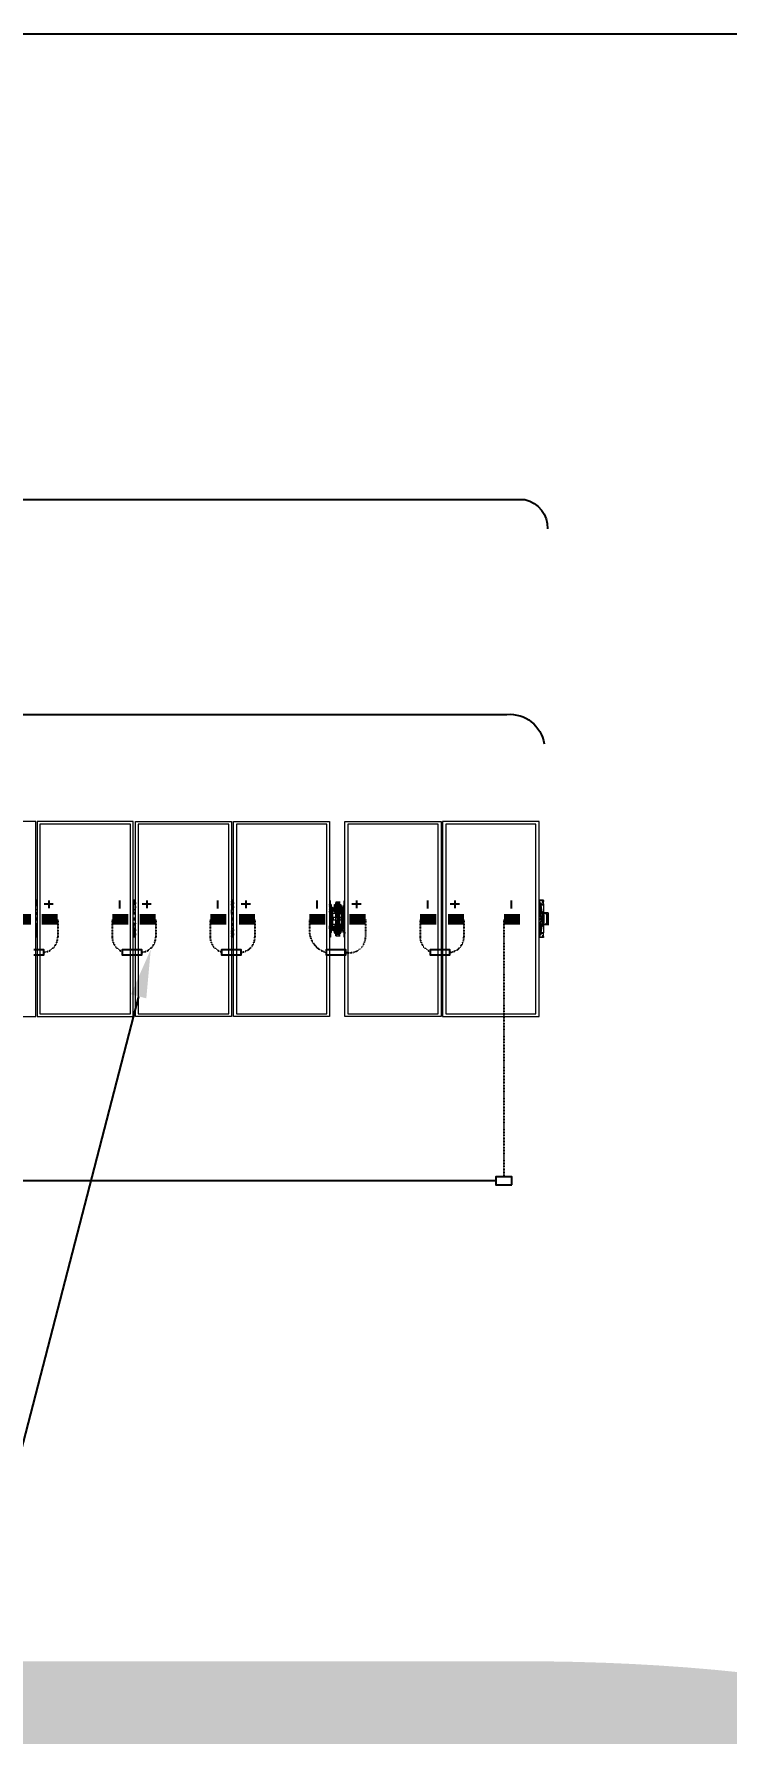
# Model space of a CAD drawing. Header units: feet. Extents: x -354 to 55127, y -297 to 4121.
# Drawn here: x 3699 to 4020, y 3332 to 4121 of the extents above; entities that cross this region are included whole.
import ezdxf
from ezdxf import colors
from ezdxf.entities.mleader import LeaderData, LeaderLine
from ezdxf.enums import TextEntityAlignment as Align
from ezdxf.lldxf.tags import DXFTag
from ezdxf.math import Vec2, Vec3

# ---------------------------------------------------------------- set-up
doc = ezdxf.new("R2018")
doc.units = ezdxf.units.FT
doc.header["$MEASUREMENT"] = 0
doc.linetypes.add('HIDDEN', pattern=[0.375, 0.25, -0.125])
for name, color, linetype in [('E-DC HARNESS-NEG', 170, 'DC HARNESS CABLE'), ('E-HARN-COMP', 8, 'Continuous'), ('E-TRNK-CABL-NEG', 6, 'HIDDEN'), ('E-TRUNK-CABLE-POS', 6, 'HIDDEN'), ('G-ANNO-TEXT', 1, 'Continuous'), ('Polarity-Text', 7, 'Continuous')]:
    doc.layers.add(name, color=color, linetype=linetype)
doc.styles.add('NEI-A', font='arial.ttf')
doc.styles.get("Standard").update_dxf_attribs({"font": 'arial.ttf'})
tags = doc.linetypes.add('DC HARNESS CABLE', pattern='A,0.5,-0.2,["DH",Standard,S=0.1,R=0,X=-0.1,Y=-0.05],-0.2', length=0.9).pattern_tags.tags
tags[6] = DXFTag(74, 10)

# ---------------------------------------------------------------- blocks, each defined once
blk = doc.blocks.new('A$C4742fff2')
at = {"lineweight": 5}
for points in [[(18.2809, 0), (18.5126, 0), (18.5126, 0.4666), (18.2809, 0.4666)], [(18.5159, 0), (18.7459, 0), (18.7459, 0.4666), (18.5159, 0.4666)], [(18.7392, 0.0067), (18.7392, 0.46), (18.5226, 0.46), (18.5226, 0.0067)], [(18.9809, 0), (18.7509, 0), (18.7509, 0.4666), (18.9809, 0.4666)], [(18.9742, 0.0067), (18.9742, 0.46), (18.7576, 0.46), (18.7576, 0.0067)], [(19.2159, 0.4666), (19.2159, 0), (18.9859, 0), (18.9859, 0.4666)], [(19.2092, 0.46), (18.9926, 0.46), (18.9926, 0.0067), (19.2092, 0.0067)], [(19.2525, 0.4666), (19.4825, 0.4666), (19.4825, 0), (19.2525, 0)], [(19.2592, 0.46), (19.2592, 0.0067), (19.4759, 0.0067), (19.4759, 0.46)], [(19.7175, 0.4666), (19.4859, 0.4666), (19.4859, 0), (19.7175, 0)], [(19.4942, 0.46), (19.4942, 0.0067), (19.7092, 0.0067), (19.7092, 0.46)], [(19.2192, 0.25), (19.2176, 0.2483), (19.2192, 0.2467), (19.2209, 0.2483)], [(19.2209, 0.2483), (19.2192, 0.2483)], [(19.2209, 0.2483), (19.2192, 0.2483)], [(19.2209, 0.2467), (19.2209, 0.2483), (19.2209, 0.2467), (19.2192, 0.2467)], [(19.2276, 0.2683), (19.2309, 0.2683), (19.2309, 0.26), (19.2276, 0.26)], [(19.2276, 0.2567), (19.2276, 0.2517), (19.2292, 0.2517), (19.2292, 0.25), (19.2292, 0.255)], [(19.2292, 0.2483), (19.2309, 0.2483)], [(19.2292, 0.2483), (19.2309, 0.2483)], [(19.2309, 0.2717), (19.2326, 0.2717), (19.2309, 0.2733), (19.2326, 0.2733), (19.2309, 0.2733)], [(19.2342, 0.2483), (19.2342, 0.2183), (19.2309, 0.2183), (19.2309, 0.2483)], [(19.2359, 0.2683), (19.2359, 0.2483), (19.2342, 0.2483), (19.2342, 0.2683)], [(19.2359, 0.2183), (19.2359, 0.2483), (19.2392, 0.2483), (19.2392, 0.2183)], [(19.2409, 0.2733), (19.2392, 0.2733), (19.2376, 0.2717), (19.2392, 0.2717), (19.2392, 0.2733)], [(19.2392, 0.2483), (19.2409, 0.2483), (19.2426, 0.2483), (19.2442, 0.2483)], [(19.2426, 0.2683), (19.2426, 0.26), (19.2409, 0.26), (19.2409, 0.2683)], [(19.2426, 0.2517), (19.2409, 0.25), (19.2409, 0.255), (19.2426, 0.2567)], [(19.2426, 0.2483), (19.2409, 0.2483)], [(19.2476, 0.25), (19.2459, 0.2483), (19.2476, 0.2467), (19.2492, 0.2483)], [(19.2492, 0.2483), (19.2476, 0.2483)], [(19.2492, 0.2483), (19.2476, 0.2483)], [(19.7242, 0.25), (19.7225, 0.25)], [(18.5142, 0.235), (18.5126, 0.235), (18.5126, 0.2317), (18.5159, 0.2317), (18.5159, 0.2333), (18.5159, 0.235)], [(18.7492, 0.235), (18.7476, 0.235), (18.7476, 0.2317), (18.7509, 0.2317), (18.7509, 0.2333), (18.7509, 0.235)], [(18.9842, 0.235), (18.9826, 0.235), (18.9826, 0.2317), (18.9842, 0.2317), (18.9859, 0.2333), (18.9859, 0.235)], [(19.2176, 0.2317), (19.2159, 0.2317)], [(19.2192, 0.2217), (19.2176, 0.22), (19.2192, 0.2183), (19.2209, 0.22)], [(19.2392, 0.2267), (19.2392, 0.23)], [(19.2426, 0.2083), (19.2426, 0.21), (19.2426, 0.2117), (19.2409, 0.2117), (19.2409, 0.2083)], [(19.2476, 0.2217), (19.2459, 0.22), (19.2476, 0.2183), (19.2492, 0.22)], [(19.2525, 0.2117), (19.2509, 0.2117), (19.2492, 0.2133), (19.2492, 0.215), (19.2509, 0.215), (19.2509, 0.2133)], [(19.2525, 0.2317), (19.2509, 0.2317)], [(19.7225, 0.2217), (19.7209, 0.2217)], [(19.7225, 0.2217), (19.7209, 0.2217)], [(19.7259, 0.2317), (19.7242, 0.2317), (19.7242, 0.2217), (19.7259, 0.2217)], [(19.2359, 0.1967), (19.2342, 0.1967)], [(19.2376, 0.1967), (19.2359, 0.1967)]]:
    blk.add_lwpolyline(points, close=True, dxfattribs=at)
for points in [[(18.5159, 0.2783), (18.5126, 0.2783)], [(18.5142, 0.255), (18.5126, 0.255), (18.5126, 0.265), (18.5142, 0.275), (18.5159, 0.275), (18.5142, 0.275), (18.5142, 0.2733), (18.5126, 0.2717), (18.5126, 0.27)], [(18.5142, 0.2483), (18.5126, 0.2483), (18.5126, 0.255)], [(18.5159, 0.2483), (18.5126, 0.2483)], [(18.5159, 0.2467), (18.5126, 0.2467), (18.5142, 0.2467)], [(18.5126, 0.2467), (18.5126, 0.245), (18.5159, 0.245)], [(18.5142, 0.27), (18.5142, 0.2733)], [(18.7509, 0.2783), (18.7459, 0.2783)], [(18.7459, 0.255), (18.7476, 0.255), (18.7476, 0.265), (18.7492, 0.275)], [(18.7492, 0.2483), (18.7476, 0.2483), (18.7459, 0.2483), (18.7476, 0.25), (18.7476, 0.255)], [(18.7509, 0.2483), (18.7459, 0.2483)], [(18.7509, 0.2467), (18.7476, 0.2467), (18.7459, 0.2467)], [(18.7509, 0.245), (18.7476, 0.245), (18.7459, 0.245)], [(18.7476, 0.27), (18.7476, 0.2733), (18.7492, 0.275), (18.7509, 0.275)], [(18.7476, 0.245), (18.7476, 0.2467)], [(18.7492, 0.27), (18.7492, 0.2733)], [(18.9859, 0.2783), (18.9809, 0.2783)], [(18.9826, 0.255), (18.9809, 0.255), (18.9826, 0.2567), (18.9826, 0.265), (18.9842, 0.275), (18.9859, 0.275), (18.9842, 0.275), (18.9826, 0.275), (18.9826, 0.2717), (18.9809, 0.27)], [(18.9826, 0.2483), (18.9809, 0.2483), (18.9809, 0.255)], [(18.9859, 0.2483), (18.9809, 0.2483)], [(18.9859, 0.2467), (18.9809, 0.2467), (18.9826, 0.2467)], [(18.9859, 0.245), (18.9826, 0.245), (18.9809, 0.245), (18.9809, 0.2467)], [(18.9842, 0.27), (18.9842, 0.2733)], [(19.2142, 0.255), (19.2142, 0.255)], [(19.2176, 0.265), (19.2159, 0.2667), (19.2176, 0.2667), (19.2176, 0.27), (19.2176, 0.2767), (19.2159, 0.2767)], [(19.2392, 0.2483), (19.2392, 0.2683), (19.2359, 0.2683), (19.2359, 0.2483), (19.2359, 0.2183), (19.2342, 0.2183), (19.2342, 0.1983), (19.2309, 0.1983), (19.2309, 0.2183), (19.2292, 0.2183), (19.2309, 0.2183), (19.2292, 0.2183), (19.2309, 0.2183), (19.2292, 0.2183), (19.2292, 0.22), (19.2309, 0.22), (19.2226, 0.22), (19.2209, 0.22), (19.2192, 0.22), (19.2192, 0.2183), (19.2209, 0.2183), (19.2209, 0.22), (19.2192, 0.22), (19.2209, 0.22), (19.2192, 0.22), (19.2209, 0.22), (19.2192, 0.22), (19.2209, 0.22), (19.2192, 0.22), (19.2209, 0.22), (19.2192, 0.22), (19.2192, 0.2217), (19.2209, 0.22), (19.2209, 0.2183), (19.2192, 0.2183), (19.2176, 0.2183), (19.2176, 0.22), (19.2159, 0.22)], [(19.2176, 0.25), (19.2176, 0.2517), (19.2176, 0.255), (19.2209, 0.255), (19.2159, 0.265), (19.2176, 0.265), (19.2176, 0.2667), (19.2226, 0.2567), (19.2209, 0.255), (19.2226, 0.255), (19.2226, 0.2517), (19.2209, 0.2517), (19.2209, 0.255), (19.2226, 0.255), (19.2242, 0.255), (19.2242, 0.2533), (19.2259, 0.2517), (19.2276, 0.2517), (19.2292, 0.25), (19.2276, 0.2517), (19.2292, 0.25), (19.2292, 0.2517)], [(19.2159, 0.2567), (19.2159, 0.255), (19.2159, 0.2533), (19.2176, 0.2517), (19.2209, 0.2517), (19.2226, 0.2517), (19.2226, 0.215), (19.2209, 0.215), (19.2176, 0.215), (19.2176, 0.2117), (19.2209, 0.2117), (19.2159, 0.2017), (19.2176, 0.2017), (19.2176, 0.2), (19.2192, 0.2), (19.2192, 0.2033)], [(19.2176, 0.255), (19.2159, 0.255)], [(19.2159, 0.25), (19.2159, 0.2517)], [(19.2226, 0.2483), (19.2209, 0.2483), (19.2192, 0.2483), (19.2192, 0.2467), (19.2176, 0.2467), (19.2159, 0.2467)], [(19.2159, 0.2467), (19.2176, 0.2467), (19.2159, 0.2467)], [(19.2176, 0.27), (19.2176, 0.27)], [(19.2209, 0.2667), (19.2192, 0.2667), (19.2192, 0.2633), (19.2192, 0.265), (19.2192, 0.2683), (19.2176, 0.2683)], [(19.2176, 0.25), (19.2176, 0.2483)], [(19.2176, 0.25), (19.2176, 0.25)], [(19.2192, 0.25), (19.2176, 0.25)], [(19.2192, 0.2167), (19.2176, 0.2167), (19.2176, 0.25), (19.2192, 0.25)], [(19.2176, 0.2483), (19.2176, 0.2467)], [(19.2176, 0.2483), (19.2176, 0.2483)], [(19.2176, 0.2467), (19.2176, 0.2467)], [(19.2192, 0.2633), (19.2259, 0.2583)], [(19.2192, 0.2483), (19.2192, 0.25), (19.2209, 0.2483)], [(19.2192, 0.25), (19.2192, 0.25)], [(19.2209, 0.25), (19.2192, 0.25)], [(19.2192, 0.2483), (19.2209, 0.2483)], [(19.2192, 0.2483), (19.2209, 0.2483)], [(19.2192, 0.2483), (19.2209, 0.2483)], [(19.2192, 0.2483), (19.2209, 0.2483)], [(19.2192, 0.2483), (19.2209, 0.2483)], [(19.2192, 0.2467), (19.2192, 0.2467)], [(19.2209, 0.26), (19.2259, 0.255)], [(19.2209, 0.25), (19.2209, 0.25)], [(19.2209, 0.2483), (19.2209, 0.25)], [(19.2209, 0.2483), (19.2209, 0.2483)], [(19.2209, 0.2467), (19.2209, 0.2467)], [(19.2259, 0.2533), (19.2226, 0.2567), (19.2226, 0.255)], [(19.2309, 0.2467), (19.2226, 0.2467)], [(19.2276, 0.2683), (19.2259, 0.2617), (19.2259, 0.2517), (19.2276, 0.2517), (19.2276, 0.2533)], [(19.2259, 0.2617), (19.2259, 0.2517)], [(19.2276, 0.2617), (19.2276, 0.2617)], [(19.2276, 0.2583), (19.2276, 0.26)], [(19.2292, 0.2683), (19.2292, 0.2683)], [(19.2292, 0.2567), (19.2292, 0.26)], [(19.2292, 0.2483), (19.2309, 0.2483)], [(19.2292, 0.2483), (19.2309, 0.2483)], [(19.2392, 0.2733), (19.2326, 0.2733), (19.2309, 0.2733), (19.2309, 0.2717), (19.2309, 0.2683), (19.2326, 0.2683)], [(19.2309, 0.2617), (19.2309, 0.2717), (19.2326, 0.2717), (19.2342, 0.2717), (19.2326, 0.2717), (19.2342, 0.2717), (19.2359, 0.2717), (19.2376, 0.2717), (19.2359, 0.2717)], [(19.2342, 0.2717), (19.2326, 0.2717), (19.2342, 0.2717), (19.2342, 0.2683), (19.2309, 0.2683), (19.2309, 0.2483)], [(19.2309, 0.2717), (19.2309, 0.27), (19.2326, 0.27)], [(19.2309, 0.2633), (19.2326, 0.2633)], [(19.2309, 0.2367), (19.2326, 0.2367), (19.2309, 0.2367), (19.2326, 0.2367), (19.2309, 0.2367), (19.2309, 0.24), (19.2309, 0.2617), (19.2326, 0.2617)], [(19.2376, 0.2683), (19.2359, 0.2683), (19.2359, 0.27), (19.2342, 0.27), (19.2359, 0.27), (19.2376, 0.27), (19.2359, 0.27), (19.2376, 0.27), (19.2359, 0.27)], [(19.2359, 0.2683), (19.2359, 0.2717), (19.2376, 0.2717), (19.2392, 0.2717), (19.2392, 0.27), (19.2409, 0.27)], [(19.2359, 0.2483), (19.2376, 0.2483)], [(19.2409, 0.2733), (19.2392, 0.2733), (19.2392, 0.2717), (19.2409, 0.2717)], [(19.2392, 0.2617), (19.2392, 0.2717), (19.2392, 0.27), (19.2392, 0.2683), (19.2409, 0.2683)], [(19.2392, 0.2633), (19.2409, 0.2633)], [(19.2392, 0.2367), (19.2409, 0.2367), (19.2392, 0.2367), (19.2409, 0.2367), (19.2392, 0.2367), (19.2392, 0.24), (19.2392, 0.2617), (19.2409, 0.2617)], [(19.2442, 0.2467), (19.2392, 0.2467)], [(19.2409, 0.26), (19.2409, 0.2567)], [(19.2409, 0.2517), (19.2409, 0.25), (19.2426, 0.2517), (19.2409, 0.25), (19.2426, 0.2517)], [(19.2426, 0.2467), (19.2409, 0.245)], [(19.2426, 0.2683), (19.2426, 0.2683)], [(19.2426, 0.2683), (19.2442, 0.2617), (19.2442, 0.2517), (19.2442, 0.2533)], [(19.2426, 0.2617), (19.2426, 0.2617)], [(19.2426, 0.26), (19.2426, 0.2583)], [(19.2442, 0.2617), (19.2442, 0.2517), (19.2459, 0.2517)], [(19.2525, 0.19), (19.2509, 0.19), (19.2509, 0.1967), (19.2509, 0.2), (19.2525, 0.2), (19.2509, 0.2017), (19.2492, 0.2), (19.2459, 0.21), (19.2459, 0.2117), (19.2476, 0.2117), (19.2459, 0.2117), (19.2459, 0.215), (19.2492, 0.215), (19.2492, 0.2167), (19.2509, 0.2167), (19.2509, 0.25), (19.2492, 0.25), (19.2492, 0.2517), (19.2509, 0.2517), (19.2509, 0.255), (19.2525, 0.255), (19.2509, 0.255), (19.2492, 0.255), (19.2492, 0.2517), (19.2459, 0.2517), (19.2459, 0.255), (19.2442, 0.255), (19.2442, 0.2517), (19.2459, 0.2517), (19.2442, 0.2517), (19.2442, 0.215), (19.2459, 0.215), (19.2442, 0.215), (19.2442, 0.205)], [(19.2442, 0.2517), (19.2442, 0.2517)], [(19.2459, 0.2567), (19.2459, 0.255), (19.2476, 0.255), (19.2459, 0.255), (19.2459, 0.2567), (19.2492, 0.2667), (19.2509, 0.2667), (19.2509, 0.265), (19.2525, 0.2667), (19.2509, 0.2667), (19.2509, 0.2683), (19.2509, 0.27), (19.2509, 0.2767), (19.2525, 0.2767)], [(19.2459, 0.2517), (19.2459, 0.2517)], [(19.2459, 0.25), (19.2459, 0.2483)], [(19.2459, 0.25), (19.2459, 0.25)], [(19.2476, 0.25), (19.2459, 0.25)], [(19.2476, 0.2483), (19.2459, 0.2483)], [(19.2476, 0.2467), (19.2459, 0.2467), (19.2459, 0.2483)], [(19.2459, 0.2483), (19.2459, 0.2467)], [(19.2459, 0.2483), (19.2459, 0.2483)], [(19.2459, 0.2467), (19.2476, 0.2467)], [(19.2459, 0.2467), (19.2459, 0.2467)], [(19.2509, 0.2567), (19.2509, 0.255), (19.2476, 0.255), (19.2509, 0.265)], [(19.2492, 0.2483), (19.2492, 0.2467), (19.2476, 0.2467), (19.2492, 0.2467), (19.2492, 0.2483), (19.2476, 0.25), (19.2476, 0.2483)], [(19.2492, 0.25), (19.2476, 0.25)], [(19.2476, 0.25), (19.2476, 0.25)], [(19.2476, 0.2483), (19.2492, 0.2483)], [(19.2476, 0.2483), (19.2492, 0.2483)], [(19.2476, 0.2483), (19.2492, 0.2483)], [(19.2476, 0.2483), (19.2492, 0.2483)], [(19.2476, 0.2483), (19.2492, 0.2483)], [(19.2476, 0.2467), (19.2476, 0.2467)], [(19.2492, 0.25), (19.2492, 0.25)], [(19.2492, 0.2483), (19.2492, 0.25)], [(19.2492, 0.2483), (19.2509, 0.2483)], [(19.2492, 0.2483), (19.2492, 0.2483)], [(19.2492, 0.2467), (19.2492, 0.2467)], [(19.2509, 0.27), (19.2509, 0.27)], [(19.2509, 0.2667), (19.2509, 0.2667)], [(19.2509, 0.2517), (19.2509, 0.25)], [(19.2525, 0.2467), (19.2509, 0.2467)], [(19.2525, 0.255), (19.2525, 0.255)], [(19.7275, 0.2767), (19.7275, 0.2783), (19.7175, 0.2783)], [(19.7175, 0.2733), (19.7175, 0.275), (19.7192, 0.275)], [(19.7175, 0.275), (19.7209, 0.255), (19.7192, 0.2717)], [(19.7175, 0.245), (19.7192, 0.245), (19.7209, 0.245), (19.7209, 0.255), (19.7225, 0.25), (19.7225, 0.2483), (19.7242, 0.2467), (19.7242, 0.235), (19.7259, 0.235), (19.7242, 0.235), (19.7242, 0.2317), (19.7225, 0.2317), (19.7225, 0.235), (19.7192, 0.2433)], [(19.7209, 0.255), (19.7209, 0.2483), (19.7192, 0.2483), (19.7175, 0.2483)], [(19.7209, 0.2467), (19.7192, 0.2467), (19.7175, 0.2467)], [(19.7192, 0.2683), (19.7192, 0.27), (19.7192, 0.2717), (19.7209, 0.2717), (19.7225, 0.27), (19.7275, 0.27), (19.7275, 0.2767), (19.7292, 0.2767)], [(19.7275, 0.27), (19.7275, 0.2667), (19.7225, 0.2667), (19.7209, 0.2667), (19.7209, 0.27), (19.7192, 0.2733), (19.7192, 0.27), (19.7225, 0.27)], [(19.7192, 0.2467), (19.7192, 0.245)], [(19.7209, 0.2667), (19.7225, 0.25), (19.7242, 0.25), (19.7225, 0.2667)], [(19.7275, 0.2667), (19.7275, 0.25), (19.7242, 0.25), (19.7259, 0.2483), (19.7259, 0.2467), (19.7242, 0.2467), (19.7259, 0.2467), (19.7242, 0.2467), (19.7209, 0.245), (19.7225, 0.245), (19.7209, 0.245), (19.7225, 0.245), (19.7209, 0.245), (19.7225, 0.245), (19.7209, 0.245), (19.7209, 0.2483), (19.7225, 0.2483)], [(19.7209, 0.2433), (19.7242, 0.235), (19.7242, 0.2317), (19.7259, 0.2317), (19.7259, 0.235), (19.7259, 0.2467)], [(19.7259, 0.275), (19.7242, 0.275)], [(19.7259, 0.2733), (19.7242, 0.2733), (19.7259, 0.2733), (19.7275, 0.2733)], [(19.7275, 0.2467), (19.7259, 0.2467), (19.7275, 0.2467), (19.7275, 0.25)], [(19.7309, 0.2467), (19.7325, 0.2467), (19.7342, 0.2467), (19.7342, 0.245), (19.7342, 0.2467), (19.7342, 0.245), (19.7359, 0.245), (19.7359, 0.2433), (19.7359, 0.245), (19.7342, 0.2467), (19.7325, 0.2467), (19.7309, 0.2467), (19.7325, 0.2467), (19.7309, 0.2467), (19.7275, 0.2467), (19.7275, 0.245), (19.7292, 0.245)], [(19.7292, 0.2217), (19.7275, 0.2217), (19.7275, 0.2233), (19.7292, 0.2233), (19.7292, 0.225), (19.7292, 0.2433), (19.7275, 0.2433), (19.7275, 0.245), (19.7275, 0.22), (19.7275, 0.2167)], [(19.7392, 0.2483), (19.7342, 0.2483), (19.7309, 0.2483), (19.7292, 0.2483), (19.7309, 0.2467), (19.7325, 0.2467), (19.7309, 0.2467), (19.7292, 0.2467), (19.7292, 0.2483)], [(19.7325, 0.245), (19.7325, 0.245)], [(19.7342, 0.245), (19.7359, 0.245)], [(19.7392, 0.22), (19.7392, 0.2467), (19.7409, 0.2467)], [(18.5159, 0.2233), (18.5159, 0.2217), (18.5126, 0.2217), (18.5126, 0.2233), (18.5126, 0.22), (18.5126, 0.2183)], [(18.5159, 0.22), (18.5126, 0.22), (18.5142, 0.22)], [(18.5159, 0.2183), (18.5126, 0.2183), (18.5126, 0.2117), (18.5142, 0.2017), (18.5142, 0.1933), (18.5159, 0.1933)], [(18.7509, 0.2233), (18.7509, 0.2217), (18.7476, 0.2217), (18.7476, 0.2233), (18.7459, 0.2233)], [(18.7476, 0.2117), (18.7476, 0.2167), (18.7459, 0.2183), (18.7459, 0.22), (18.7476, 0.22), (18.7509, 0.22)], [(18.7509, 0.2183), (18.7476, 0.2183), (18.7459, 0.2183)], [(18.7459, 0.2117), (18.7476, 0.2117), (18.7476, 0.2017), (18.7492, 0.195), (18.7492, 0.1933), (18.7509, 0.1933)], [(18.7476, 0.22), (18.7476, 0.2233), (18.7492, 0.2233)], [(18.9859, 0.2233), (18.9842, 0.2217), (18.9826, 0.2217), (18.9826, 0.2233), (18.9809, 0.2233), (18.9809, 0.22), (18.9809, 0.2183), (18.9809, 0.2117), (18.9826, 0.2017), (18.9826, 0.195), (18.9842, 0.1933), (18.9859, 0.1933)], [(18.9859, 0.22), (18.9809, 0.22), (18.9826, 0.22)], [(18.9809, 0.2183), (18.9859, 0.2183)], [(19.2142, 0.2117), (19.2142, 0.2117)], [(19.2176, 0.2367), (19.2159, 0.2367)], [(19.2176, 0.235), (19.2159, 0.235)], [(19.2176, 0.22), (19.2159, 0.22), (19.2176, 0.22)], [(19.2176, 0.2117), (19.2159, 0.2117), (19.2159, 0.215), (19.2176, 0.215), (19.2176, 0.2167)], [(19.2159, 0.215), (19.2159, 0.2167)], [(19.2159, 0.21), (19.2159, 0.2117)], [(19.2209, 0.22), (19.2209, 0.2217), (19.2192, 0.2217), (19.2176, 0.2217), (19.2176, 0.22)], [(19.2176, 0.2217), (19.2176, 0.2217)], [(19.2176, 0.22), (19.2176, 0.22)], [(19.2176, 0.2183), (19.2176, 0.2183)], [(19.2176, 0.2), (19.2226, 0.21), (19.2226, 0.2117), (19.2209, 0.2117), (19.2209, 0.215), (19.2226, 0.215), (19.2226, 0.2117)], [(19.2192, 0.2217), (19.2192, 0.2217)], [(19.2192, 0.2183), (19.2192, 0.2183)], [(19.2192, 0.205), (19.2259, 0.2083)], [(19.2209, 0.2217), (19.2209, 0.2217)], [(19.2209, 0.22), (19.2209, 0.22)], [(19.2209, 0.2183), (19.2209, 0.2183)], [(19.2226, 0.21), (19.2226, 0.2117), (19.2209, 0.2117), (19.2226, 0.2117), (19.2259, 0.215), (19.2242, 0.2133), (19.2226, 0.2133)], [(19.2209, 0.215), (19.2209, 0.215)], [(19.2209, 0.2083), (19.2259, 0.2117)], [(19.2309, 0.2383), (19.2309, 0.24), (19.2309, 0.2367), (19.2226, 0.2367)], [(19.2226, 0.235), (19.2242, 0.235), (19.2242, 0.2317), (19.2226, 0.2317), (19.2309, 0.2317), (19.2309, 0.23), (19.2326, 0.23), (19.2309, 0.23), (19.2309, 0.2267), (19.2309, 0.23), (19.2309, 0.2317)], [(19.2226, 0.215), (19.2226, 0.215)], [(19.2276, 0.2133), (19.2276, 0.215), (19.2259, 0.215), (19.2259, 0.205), (19.2276, 0.2), (19.2276, 0.2083)], [(19.2259, 0.205), (19.2259, 0.215)], [(19.2276, 0.21), (19.2276, 0.215), (19.2276, 0.2167), (19.2292, 0.2167), (19.2292, 0.2117)], [(19.2292, 0.215), (19.2292, 0.2167), (19.2276, 0.215), (19.2292, 0.2167), (19.2276, 0.215)], [(19.2292, 0.2083), (19.2292, 0.2117), (19.2276, 0.2117), (19.2276, 0.21), (19.2276, 0.2083), (19.2309, 0.2083), (19.2309, 0.1983), (19.2276, 0.1983)], [(19.2276, 0.205), (19.2276, 0.205)], [(19.2309, 0.2283), (19.2309, 0.2267), (19.2309, 0.205), (19.2326, 0.205)], [(19.2309, 0.205), (19.2309, 0.1967), (19.2309, 0.195), (19.2309, 0.1967), (19.2326, 0.1967), (19.2326, 0.195), (19.2326, 0.1967), (19.2342, 0.1967), (19.2326, 0.1967), (19.2326, 0.195), (19.2342, 0.195)], [(19.2376, 0.1983), (19.2359, 0.1983), (19.2359, 0.2183), (19.2359, 0.2), (19.2342, 0.2)], [(19.2359, 0.1967), (19.2376, 0.1967), (19.2359, 0.1967), (19.2359, 0.1983), (19.2392, 0.1983), (19.2392, 0.2183)], [(19.2392, 0.205), (19.2392, 0.1967), (19.2392, 0.195), (19.2392, 0.1933), (19.2392, 0.195), (19.2376, 0.195), (19.2392, 0.195), (19.2392, 0.1933), (19.2409, 0.1933)], [(19.2442, 0.2367), (19.2392, 0.2367), (19.2392, 0.24), (19.2392, 0.2383)], [(19.2392, 0.2317), (19.2392, 0.23), (19.2409, 0.23), (19.2392, 0.23), (19.2392, 0.2317), (19.2442, 0.2317), (19.2442, 0.235), (19.2459, 0.235)], [(19.2392, 0.2283), (19.2392, 0.2267), (19.2392, 0.205), (19.2409, 0.205)], [(19.2392, 0.22), (19.2442, 0.22), (19.2426, 0.22), (19.2409, 0.2217)], [(19.2442, 0.2183), (19.2392, 0.2183), (19.2409, 0.2183), (19.2426, 0.2183), (19.2409, 0.2183), (19.2426, 0.2183)], [(19.2409, 0.2117), (19.2409, 0.2167), (19.2426, 0.2167), (19.2426, 0.21)], [(19.2426, 0.215), (19.2409, 0.2167), (19.2426, 0.215), (19.2409, 0.2167), (19.2409, 0.215)], [(19.2426, 0.1983), (19.2409, 0.1983), (19.2409, 0.2083)], [(19.2426, 0.2083), (19.2426, 0.2), (19.2442, 0.205), (19.2442, 0.215), (19.2442, 0.2133)], [(19.2426, 0.205), (19.2426, 0.205)], [(19.2476, 0.2117), (19.2459, 0.2117), (19.2442, 0.2117), (19.2442, 0.215), (19.2459, 0.215)], [(19.2442, 0.215), (19.2442, 0.215)], [(19.2476, 0.22), (19.2492, 0.22), (19.2492, 0.2217), (19.2476, 0.2217), (19.2459, 0.2217), (19.2459, 0.22), (19.2459, 0.2183), (19.2476, 0.2183), (19.2492, 0.2183), (19.2492, 0.22), (19.2492, 0.2183), (19.2476, 0.2183), (19.2459, 0.2183), (19.2459, 0.22), (19.2476, 0.22), (19.2476, 0.2217), (19.2492, 0.22), (19.2476, 0.22), (19.2492, 0.22), (19.2476, 0.22), (19.2492, 0.22), (19.2476, 0.22), (19.2492, 0.22), (19.2476, 0.22), (19.2492, 0.22), (19.2509, 0.22), (19.2525, 0.22)], [(19.2459, 0.2217), (19.2459, 0.2217)], [(19.2459, 0.22), (19.2459, 0.22)], [(19.2459, 0.2183), (19.2459, 0.2183)], [(19.2459, 0.215), (19.2459, 0.215)], [(19.2459, 0.21), (19.2459, 0.2117)], [(19.2476, 0.2217), (19.2476, 0.2217)], [(19.2476, 0.2183), (19.2476, 0.2183)], [(19.2509, 0.2017), (19.2476, 0.2117), (19.2509, 0.2117), (19.2509, 0.21)], [(19.2492, 0.2217), (19.2492, 0.2217)], [(19.2492, 0.22), (19.2492, 0.22)], [(19.2492, 0.2183), (19.2492, 0.2183)], [(19.2525, 0.2367), (19.2509, 0.2367)], [(19.2525, 0.235), (19.2509, 0.235)], [(19.2509, 0.2167), (19.2509, 0.215)], [(19.2525, 0.2117), (19.2525, 0.2117)], [(19.7175, 0.2317), (19.7192, 0.2317), (19.7192, 0.235), (19.7175, 0.235), (19.7192, 0.235)], [(19.7192, 0.22), (19.7192, 0.2233), (19.7192, 0.2217), (19.7175, 0.2217)], [(19.7275, 0.1983), (19.7275, 0.2), (19.7225, 0.2), (19.7209, 0.2), (19.7225, 0.2167), (19.7242, 0.2167), (19.7225, 0.2167), (19.7209, 0.2117), (19.7209, 0.2183), (19.7209, 0.22), (19.7192, 0.22), (19.7175, 0.22)], [(19.7209, 0.2183), (19.7192, 0.2183), (19.7175, 0.2183)], [(19.7192, 0.195), (19.7209, 0.2117), (19.7175, 0.1933), (19.7192, 0.1933)], [(19.7225, 0.2317), (19.7192, 0.2233), (19.7209, 0.2233), (19.7225, 0.2233)], [(19.7209, 0.2233), (19.7192, 0.2217)], [(19.7209, 0.22), (19.7209, 0.2217), (19.7209, 0.2233), (19.7242, 0.2317)], [(19.7209, 0.2217), (19.7209, 0.2233)], [(19.7209, 0.2117), (19.7209, 0.2217), (19.7242, 0.2217), (19.7242, 0.22)], [(19.7209, 0.2217), (19.7225, 0.2217)], [(19.7209, 0.2217), (19.7225, 0.2217)], [(19.7225, 0.2367), (19.7242, 0.2367)], [(19.7259, 0.2217), (19.7259, 0.22), (19.7242, 0.22), (19.7225, 0.2183), (19.7225, 0.2167), (19.7242, 0.2167), (19.7259, 0.2183), (19.7259, 0.22), (19.7275, 0.22), (19.7309, 0.22), (19.7292, 0.22), (19.7309, 0.22), (19.7325, 0.22), (19.7342, 0.22), (19.7342, 0.2217), (19.7359, 0.2217), (19.7342, 0.2217), (19.7325, 0.2217), (19.7325, 0.22), (19.7309, 0.22), (19.7325, 0.22), (19.7309, 0.22), (19.7325, 0.22), (19.7309, 0.22), (19.7292, 0.22), (19.7309, 0.22), (19.7342, 0.22), (19.7392, 0.22), (19.7409, 0.22)], [(19.7225, 0.2), (19.7242, 0.2167), (19.7275, 0.2167), (19.7275, 0.2)], [(19.7325, 0.2217), (19.7325, 0.2217)], [(19.7342, 0.2217), (19.7359, 0.2217), (19.7359, 0.2233), (19.7359, 0.2283), (19.7375, 0.2283)], [(19.7359, 0.2217), (19.7359, 0.2233), (19.7359, 0.2433), (19.7359, 0.2383)], [(19.7359, 0.2283), (19.7359, 0.2383), (19.7375, 0.2383)], [(18.5126, 0.1983), (18.5126, 0.195), (18.5142, 0.1933), (18.5142, 0.1917), (18.5142, 0.1933), (18.5142, 0.1967)], [(18.5159, 0.19), (18.5126, 0.19)], [(18.7509, 0.19), (18.7459, 0.19)], [(18.7476, 0.1983), (18.7476, 0.1933), (18.7492, 0.1933), (18.7492, 0.1917), (18.7492, 0.1933), (18.7492, 0.1967)], [(18.7492, 0.1917), (18.7509, 0.1917)], [(18.9809, 0.1983), (18.9826, 0.195), (18.9826, 0.1933), (18.9842, 0.1933), (18.9842, 0.1917), (18.9859, 0.1917)], [(18.9859, 0.19), (18.9809, 0.19)], [(18.9842, 0.1967), (18.9842, 0.1933), (18.9842, 0.1917)], [(19.2176, 0.2017), (19.2159, 0.2), (19.2176, 0.2), (19.2176, 0.1983), (19.2176, 0.1967), (19.2176, 0.19), (19.2159, 0.19)], [(19.2176, 0.2), (19.2176, 0.2)], [(19.2176, 0.1967), (19.2176, 0.1967)], [(19.2209, 0.2017), (19.2192, 0.2017), (19.2192, 0.2033), (19.2192, 0.2017)], [(19.2292, 0.2), (19.2292, 0.2)], [(19.2309, 0.2033), (19.2326, 0.2033)], [(19.2326, 0.1983), (19.2309, 0.1983), (19.2309, 0.1967), (19.2309, 0.195), (19.2309, 0.1933), (19.2309, 0.195), (19.2326, 0.195), (19.2309, 0.195), (19.2309, 0.1933), (19.2326, 0.1933), (19.2309, 0.1933), (19.2376, 0.1933), (19.2392, 0.1933)], [(19.2326, 0.195), (19.2326, 0.195)], [(19.2376, 0.2), (19.2359, 0.2), (19.2359, 0.1967), (19.2342, 0.1967)], [(19.2342, 0.1967), (19.2342, 0.1983)], [(19.2342, 0.1967), (19.2359, 0.1967)], [(19.2359, 0.1967), (19.2376, 0.1967), (19.2376, 0.195)], [(19.2409, 0.1983), (19.2392, 0.1983), (19.2392, 0.195), (19.2376, 0.195), (19.2392, 0.195), (19.2392, 0.1967), (19.2409, 0.1967)], [(19.2376, 0.1967), (19.2376, 0.195)], [(19.2376, 0.1967), (19.2376, 0.195)], [(19.2392, 0.2033), (19.2409, 0.2033)], [(19.2509, 0.2), (19.2509, 0.2)], [(19.7175, 0.1917), (19.7175, 0.1933), (19.7175, 0.1917), (19.7192, 0.1917)], [(19.7175, 0.19), (19.7275, 0.19)], [(19.7192, 0.2), (19.7192, 0.1983), (19.7225, 0.1983)], [(19.7292, 0.19), (19.7275, 0.19), (19.7275, 0.1983), (19.7225, 0.1983), (19.7209, 0.195), (19.7192, 0.195), (19.7192, 0.1983)], [(19.7192, 0.1967), (19.7192, 0.1933), (19.7209, 0.1967)], [(19.7209, 0.1983), (19.7209, 0.2017)], [(19.7259, 0.1933), (19.7242, 0.1933), (19.7259, 0.1933)], [(19.7242, 0.1917), (19.7259, 0.1917)], [(19.7259, 0.1933), (19.7275, 0.1933)]]:
    blk.add_lwpolyline(points, dxfattribs=at)
at = {"color": 8, "lineweight": 5, "true_color": 0x808080}
for points in [[(18.5159, 0.2767), (18.5126, 0.2767)], [(18.5126, 0.2733), (18.5126, 0.275), (18.5142, 0.275), (18.5159, 0.26)], [(18.5126, 0.2633), (18.5126, 0.2717), (18.5142, 0.2717)], [(18.5126, 0.2667), (18.5126, 0.27), (18.5142, 0.27)], [(18.5159, 0.255), (18.5126, 0.255)], [(18.5142, 0.2733), (18.5142, 0.2733)], [(18.5159, 0.2717), (18.5159, 0.27), (18.5159, 0.2717), (18.5176, 0.2717)], [(18.7509, 0.2767), (18.7459, 0.2767)], [(18.7459, 0.2733), (18.7476, 0.275), (18.7492, 0.275), (18.7509, 0.26)], [(18.7459, 0.2717), (18.7476, 0.2717), (18.7476, 0.27), (18.7459, 0.2633)], [(18.7459, 0.27), (18.7476, 0.27), (18.7476, 0.2683), (18.7459, 0.2667)], [(18.7509, 0.255), (18.7476, 0.255)], [(18.7492, 0.2733), (18.7492, 0.2733)], [(18.7509, 0.2717), (18.7509, 0.27), (18.7509, 0.2717), (18.7526, 0.2717)], [(18.9859, 0.2767), (18.9809, 0.2767)], [(18.9809, 0.2733), (18.9809, 0.275), (18.9842, 0.275), (18.9859, 0.26)], [(18.9809, 0.2717), (18.9826, 0.2717), (18.9826, 0.27), (18.9809, 0.2633)], [(18.9809, 0.2667), (18.9809, 0.27)], [(18.9859, 0.255), (18.9809, 0.255)], [(18.9842, 0.2733), (18.9842, 0.2733)], [(18.9859, 0.2717), (18.9859, 0.27), (18.9859, 0.2717), (18.9876, 0.2717)], [(19.2176, 0.2667), (19.2159, 0.2667), (19.2159, 0.2683)], [(19.2159, 0.2583), (19.2159, 0.2567)], [(19.2159, 0.2583), (19.2159, 0.2583)], [(19.2192, 0.25), (19.2209, 0.25), (19.2209, 0.2517)], [(19.2192, 0.2467), (19.2192, 0.22)], [(19.2209, 0.2617), (19.2209, 0.26), (19.2226, 0.2583), (19.2242, 0.2567), (19.2259, 0.2567)], [(19.2209, 0.22), (19.2209, 0.2467)], [(19.2309, 0.255), (19.2292, 0.255)], [(19.2292, 0.25), (19.2309, 0.25)], [(19.2309, 0.2733), (19.2309, 0.2733)], [(19.2309, 0.2733), (19.2326, 0.2733)], [(19.2309, 0.2617), (19.2309, 0.27)], [(19.2309, 0.2633), (19.2309, 0.2383), (19.2309, 0.2367), (19.2326, 0.2367), (19.2309, 0.2367), (19.2326, 0.2367)], [(19.2309, 0.26), (19.2326, 0.26)], [(19.2326, 0.27), (19.2342, 0.27), (19.2326, 0.27), (19.2342, 0.27), (19.2359, 0.27), (19.2376, 0.27), (19.2392, 0.27), (19.2376, 0.27), (19.2392, 0.27), (19.2392, 0.2617)], [(19.2342, 0.2717), (19.2359, 0.2717), (19.2376, 0.2717)], [(19.2392, 0.2733), (19.2392, 0.2733)], [(19.2392, 0.2733), (19.2409, 0.2733)], [(19.2392, 0.2633), (19.2392, 0.2383), (19.2392, 0.2367), (19.2409, 0.2367), (19.2392, 0.2367), (19.2409, 0.2367)], [(19.2392, 0.26), (19.2409, 0.26)], [(19.2409, 0.255), (19.2392, 0.255)], [(19.2392, 0.25), (19.2409, 0.25)], [(19.2459, 0.2517), (19.2459, 0.25)], [(19.2459, 0.2467), (19.2459, 0.22)], [(19.2492, 0.25), (19.2509, 0.25)], [(19.2492, 0.22), (19.2492, 0.2467)], [(19.2509, 0.2567), (19.2525, 0.2583)], [(19.2525, 0.2667), (19.2525, 0.2683)], [(19.2525, 0.2583), (19.2525, 0.2583)], [(19.7275, 0.2767), (19.7175, 0.2767)], [(19.7175, 0.265), (19.7175, 0.275), (19.7192, 0.275)], [(19.7209, 0.255), (19.7175, 0.255)], [(19.7325, 0.2467), (19.7309, 0.2467)], [(19.7392, 0.2483), (19.7392, 0.22)], [(18.5126, 0.2117), (18.5159, 0.2117)], [(18.5126, 0.205), (18.5126, 0.195), (18.5142, 0.195)], [(18.5159, 0.2083), (18.5142, 0.1933)], [(18.7459, 0.195), (18.7476, 0.195), (18.7476, 0.1967), (18.7459, 0.205)], [(18.7476, 0.2117), (18.7509, 0.2117)], [(18.7509, 0.2083), (18.7492, 0.1933)], [(18.9809, 0.2117), (18.9859, 0.2117)], [(18.9809, 0.195), (18.9826, 0.195), (18.9826, 0.1967), (18.9809, 0.205)], [(18.9859, 0.2083), (18.9842, 0.1933)], [(19.2159, 0.21), (19.2176, 0.21)], [(19.2159, 0.21), (19.2159, 0.21)], [(19.2192, 0.2183), (19.2192, 0.2167)], [(19.2209, 0.215), (19.2209, 0.2183)], [(19.2259, 0.2117), (19.2242, 0.21), (19.2226, 0.2083), (19.2209, 0.2067), (19.2209, 0.205)], [(19.2309, 0.2167), (19.2292, 0.2167)], [(19.2292, 0.2117), (19.2309, 0.2117)], [(19.2309, 0.2033), (19.2309, 0.2283), (19.2309, 0.2317)], [(19.2309, 0.23), (19.2326, 0.23)], [(19.2309, 0.2083), (19.2326, 0.2083)], [(19.2309, 0.1967), (19.2309, 0.205)], [(19.2376, 0.1967), (19.2392, 0.1967), (19.2392, 0.205)], [(19.2392, 0.2033), (19.2392, 0.2317)], [(19.2392, 0.23), (19.2409, 0.23)], [(19.2409, 0.2167), (19.2392, 0.2167)], [(19.2392, 0.2117), (19.2409, 0.2117)], [(19.2409, 0.2083), (19.2392, 0.2083)], [(19.2459, 0.2183), (19.2459, 0.215)], [(19.2492, 0.2167), (19.2492, 0.2183)], [(19.2525, 0.21), (19.2509, 0.21)], [(19.2525, 0.21), (19.2525, 0.21)], [(19.7175, 0.2117), (19.7209, 0.2117)], [(19.7309, 0.22), (19.7325, 0.22)], [(18.5142, 0.1983), (18.5126, 0.1983), (18.5126, 0.2)], [(18.5142, 0.1917), (18.5126, 0.1917), (18.5126, 0.1933)], [(18.5159, 0.19), (18.5126, 0.19)], [(18.5142, 0.1933), (18.5142, 0.1933)], [(18.5159, 0.1983), (18.5159, 0.195), (18.5159, 0.1967)], [(18.7459, 0.1983), (18.7476, 0.1983), (18.7459, 0.2)], [(18.7492, 0.1917), (18.7476, 0.1917), (18.7476, 0.1933), (18.7459, 0.1933)], [(18.7509, 0.19), (18.7459, 0.19)], [(18.7492, 0.1933), (18.7492, 0.1933)], [(18.7509, 0.1983), (18.7509, 0.195), (18.7509, 0.1967)], [(18.9826, 0.1983), (18.9809, 0.1983), (18.9809, 0.2)], [(18.9842, 0.1917), (18.9809, 0.1917), (18.9809, 0.1933)], [(18.9859, 0.19), (18.9809, 0.19)], [(18.9842, 0.1933), (18.9842, 0.1933)], [(18.9859, 0.1983), (18.9859, 0.195), (18.9859, 0.1967)], [(19.2159, 0.2), (19.2176, 0.2)], [(19.2159, 0.1967), (19.2176, 0.1967), (19.2159, 0.1967)], [(19.2309, 0.195), (19.2309, 0.195)], [(19.2309, 0.195), (19.2309, 0.1933)], [(19.2326, 0.1967), (19.2342, 0.1967)], [(19.2376, 0.1967), (19.2359, 0.1967), (19.2376, 0.1967)], [(19.2392, 0.195), (19.2392, 0.195)], [(19.2392, 0.1933), (19.2392, 0.195)], [(19.2509, 0.1967), (19.2525, 0.1967), (19.2509, 0.1967)], [(19.7175, 0.1933), (19.7175, 0.2017)], [(19.7175, 0.1917), (19.7192, 0.1917)], [(19.7275, 0.19), (19.7175, 0.19)]]:
    blk.add_lwpolyline(points, dxfattribs=at)
for points in [[(19.2159, 0.27), (19.2176, 0.27)], [(19.2525, 0.27), (19.2509, 0.27)], [(19.2326, 0.23), (19.2309, 0.23)], [(19.2409, 0.23), (19.2392, 0.23)], [(19.2342, 0.1967), (19.2326, 0.1967)], [(19.2359, 0.1967), (19.2342, 0.1967)], [(19.2392, 0.1967), (19.2376, 0.1967)], [(19.2542, 0.2), (19.2525, 0.2)]]:
    blk.add_lwpolyline(points, close=True, dxfattribs=at)
blk = doc.blocks.new('DETAIL_TITLE')
at = {"style": 'NEI-A', "flags": 8}
blk.add_attdef('#', text='', height=0.2, dxfattribs=at).set_placement((0.5922, -0.5109), align=Align.MIDDLE_CENTER)
at = {"lineweight": 30, "flags": 104}
blk.add_attdef('DETAIL_TITLE', text='', height=0.2, dxfattribs=at).set_placement((0.9099, -0.5251), align=Align.BOTTOM_LEFT)
at = {"style": 'NEI-A'}
for tag, p in [('SCALE:', (0.9386, -0.7379)), ('1"_=_', (1.5474, -0.7379))]:
    blk.add_attdef(tag, text='', height=0.1, dxfattribs=at).set_placement(p, align=Align.BOTTOM_LEFT)

msp = doc.modelspace()

# ---------------------------------------------------------------- linework, layer by layer
msp.add_lwpolyline([(0, 4121.03), (4102.45, 4121.03), (4102.45, 669.44), (0, 669.44)], close=True)
at = {"layer": 'E-DC HARNESS-NEG', "ltscale": 0.5}
msp.add_lwpolyline([(3913.27, 3588.31), (2042.48, 3588.29)], dxfattribs=at)
at = {"layer": 'E-HARN-COMP', "const_width": 5}
for points in [[(3690.03, 3709.71), (3697.49, 3709.71)], [(3702.39, 3709.71), (3709.85, 3709.71)], [(3735.15, 3709.71), (3742.6, 3709.71)], [(3747.89, 3709.71), (3755.35, 3709.71)], [(3780.65, 3709.71), (3788.1, 3709.71)], [(3793.98, 3709.71), (3801.44, 3709.71)], [(3826.74, 3709.71), (3834.2, 3709.71)], [(3845.34, 3709.71), (3852.79, 3709.71)], [(3878.17, 3709.71), (3885.63, 3709.71)], [(3891.03, 3709.71), (3898.48, 3709.71)], [(3917.11, 3709.71), (3924.56, 3709.71)]]:
    msp.add_lwpolyline(points, dxfattribs=at)
at = {"layer": 'E-HARN-COMP'}
for points in [[(3698.81, 3693.3), (3703.37, 3693.3), (3703.37, 3695.62), (3698.81, 3695.62)], [(3744.31, 3695.62), (3739.74, 3695.62), (3739.74, 3693.3), (3744.31, 3693.3)], [(3744.31, 3693.3), (3748.87, 3693.3), (3748.87, 3695.62), (3744.31, 3695.62)], [(3790.4, 3695.62), (3785.84, 3695.62), (3785.84, 3693.3), (3790.4, 3693.3)], [(3790.4, 3693.3), (3794.96, 3693.3), (3794.96, 3695.62), (3790.4, 3695.62)], [(3839.03, 3695.62), (3834.47, 3695.62), (3834.47, 3693.3), (3839.03, 3693.3)], [(3839.03, 3693.3), (3843.59, 3693.3), (3843.59, 3695.62), (3839.03, 3695.62)], [(3887.44, 3695.62), (3882.88, 3695.62), (3882.88, 3693.3), (3887.44, 3693.3)], [(3887.44, 3693.3), (3892.01, 3693.3), (3892.01, 3695.62), (3887.44, 3695.62)]]:
    msp.add_lwpolyline(points, dxfattribs=at)
msp.add_lwpolyline([(3920.72, 3586.5), (3920.72, 3590.11), (3913.27, 3590.11), (3913.27, 3586.5)], close=True, dxfattribs=at)
at = {"layer": 'E-TRNK-CABL-NEG', "ltscale": 0.1}
for points in [[(3735.15, 3709.71), (3735.15, 3701.47, 0.314202), (3739.74, 3694.88, 0.314202)], [(3780.65, 3709.71), (3780.65, 3701.47, 0.338726), (3785.84, 3694.69, 0.338726)], [(3826.74, 3709.71), (3826.74, 3704.72, 0.348344), (3834.47, 3694.46)], [(3878.17, 3709.71), (3878.17, 3701.47, 0.318875), (3882.88, 3694.84, 0.318875)]]:
    msp.add_lwpolyline(points, format="xyb", dxfattribs=at)
msp.add_lwpolyline([(3917, 3709.71), (3917, 3590.11)], dxfattribs=at)
at = {"layer": 'E-TRUNK-CABLE-POS', "ltscale": 0.1}
for points in [[(3709.85, 3709.71), (3709.85, 3701.47, -0.391396), (3703.37, 3694.47, -0.391396)], [(3755.35, 3709.71), (3755.35, 3701.47, -0.391396), (3748.87, 3694.47, -0.391396)], [(3801.44, 3709.71), (3801.44, 3701.47, -0.391396), (3794.96, 3694.47, -0.391396)], [(3852.79, 3709.7), (3852.79, 3701.46, -0.480781), (3843.74, 3694.46, -0.391396)], [(3898.48, 3709.71), (3898.48, 3701.47, -0.391396), (3892.01, 3694.47, -0.391396)]]:
    msp.add_lwpolyline(points, format="xyb", dxfattribs=at)
at = {"layer": 'G-ANNO-TEXT', "flags": 128}
for points in [[(116.94, 3891.18, -0.427062), (132.76, 3905.4), (2003.96, 3904.83, 0.298343), (2022.46, 3918.48, 0.298343), (2040.97, 3904.83), (3926.82, 3904.83, -0.354962), (3937.32, 3891.18)], [(2732.5, 3791.32, -0.380061), (2752.34, 3805.02), (3387.1, 3804.97, 0.298343), (3405.61, 3818.62, 0.298343), (3424.12, 3804.97), (3918.46, 3804.97, -0.388677), (3935.81, 3791.32)]]:
    msp.add_lwpolyline(points, format="xyb", dxfattribs=at)
at = {"layer": 'Polarity-Text'}
for p, q in [((3705.65, 3718.56), (3705.65, 3714.94)), ((3738.55, 3718.49), (3738.55, 3714.87)), ((3751.15, 3718.56), (3751.15, 3714.94)), ((3784.05, 3718.49), (3784.05, 3714.87)), ((3797.24, 3718.56), (3797.24, 3714.94)), ((3830.14, 3718.49), (3830.14, 3714.87)), ((3848.6, 3718.56), (3848.6, 3714.94)), ((3881.57, 3718.49), (3881.57, 3714.87)), ((3894.29, 3718.56), (3894.29, 3714.94)), ((3920.5, 3718.49), (3920.5, 3714.87)), ((3707.79, 3716.75), (3703.51, 3716.75)), ((3753.29, 3716.75), (3749.01, 3716.75)), ((3799.38, 3716.75), (3795.11, 3716.75)), ((3850.73, 3716.75), (3846.46, 3716.75)), ((3896.42, 3716.75), (3892.15, 3716.75))]:
    msp.add_line(p, q, dxfattribs=at)

# ---------------------------------------------------------------- block references
at = {"xscale": 194.04614304, "yscale": 194.04614304, "zscale": 194.04614304}
msp.add_blockref('A$C4742fff2', (107.36, 3664.64), dxfattribs=at)
at = {"layer": 'G-ANNO-TEXT'}
ref = msp.add_blockref('DETAIL_TITLE', (64.44, 3394.18), dxfattribs=dict(at, xscale=128.9267043143703, yscale=128.9267043143703, zscale=128.9267043143703))
lines = msp.add_mtext('{\\LDC BLOCK TYPE-1 (3) STRINGS (78) MODULES [580W] }', dxfattribs={"layer": '0', "insert": (181.75, 3365.15), "char_height": 1362.0506, "attachment_point": 1})
ref.add_attrib('DETAIL_TITLE', '', (181.75, 3365.15)).embed_mtext(lines)

# ---------------------------------------------------------------- next in the draw order: leaders
ml = msp.add_multileader_mtext('Standard', dxfattribs=at)
ml.set_content('(TYP.) (+) MODULE LEAD', color=256, style='NEI-A')
ml.set_leader_properties()
ml.build(insert=Vec2(0, 0))
ml.multileader.update_dxf_attribs({"dogleg_length": 0.36, "arrow_head_size": 22.51})
ctx = ml.context
ctx.base_point, ctx.char_height, ctx.arrow_head_size, ctx.landing_gap_size, ctx.plane_origin = Vec3(3245.96, 3361.58, -22.9), 20, 22.51, 23.05, Vec3(10274.42, -2266.19, -22.9)
ctx.text_align_type = 2
notes = []
notes.append((ctx, [(1, (1, 1, 0), (3666.43, 3361.58, -22.9), (-1, 0), 46.1, [(1, [(3753.05, 3695.78, -22.9)], 0, [])])]))
ctx.mtext.insert, ctx.mtext.width, ctx.mtext.alignment, ctx.mtext.flow_direction = Vec3(3597.28, 3374.52, -22.9), 331.22, 3, 5
ctx.mtext.has_bg_fill, ctx.mtext.bg_color, ctx.mtext.bg_scale_factor, ctx.mtext.bg_transparency, ctx.mtext.use_window_bg_color = 1, -1073741824, 1.5, 0, 1
for ctx, leaders in notes:
    for number, flags, end, landing, length, lines in leaders:
        leader = LeaderData()
        leader.index, (leader.has_last_leader_line, leader.has_dogleg_vector, leader.attachment_direction) = number, flags
        leader.last_leader_point, leader.dogleg_vector, leader.dogleg_length = Vec3(end), Vec3(landing), length
        for number, points, colour, breaks in lines:
            line = LeaderLine()
            line.index, line.vertices, line.color, line.breaks = number, Vec3.list(points), colors.encode_raw_color(colour), breaks
            leader.lines.append(line)
        ctx.leaders.append(leader)

doc.saveas('drawing.dxf')
